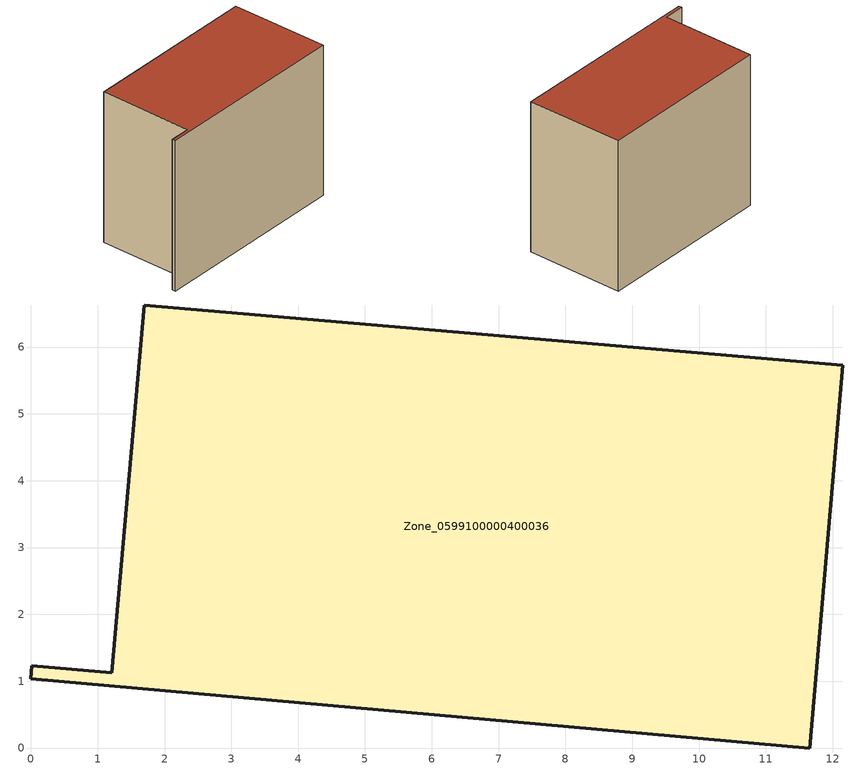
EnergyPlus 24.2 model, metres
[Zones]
Zone_0599100000400036
 floor ground (C_G): 1.21,1.13 1.69,6.63 12.15,5.73 11.65,0 0,1.04 0.02,1.23 z0
 wall outside (C_F): 11.65,0 12.15,5.73 1.69,6.63 1.21,1.13 0.02,1.23 0,1.04 11.65,0 z0:9.06
 roof outside (C_R): 0,1.04 11.65,0 12.15,5.73 1.69,6.63 1.21,1.13 0.02,1.23 z9.06
[BUILDING]
Pand.0599100000400036: North Axis=0; Terrain=City; Loads Convergence Tolerance Value=0.04; Temperature Convergence Tolerance Value=0.4; Solar Distribution=FullExterior; Maximum Number of Warmup Days=25; Minimum Number of Warmup Days=1
[Site:Location]
Rotterdam.The.Hague.AP_ZH_NLD Design_Conditions: Latitude=51.96; Longitude=4.45; Time Zone=1; Elevation=-4.5
[SITE:GROUNDTEMPERATURE:BUILDINGSURFACE]
18, 18, 18, 18, 18, 18, 18, 18, 18, 18, 18, 18
[MATERIAL] Thermal Absorptance=0.9; Solar Absorptance=0.7; Visible Absorptance=0.7
Name | Roughness | Thickness | Conductivity | Density | Specific Heat
G.TI.2006-2014 | MediumSmooth | 0.15 | 0.06 | 540 | 1210
F.TI.2006-2014 | Rough | 0.3 | 0.12 | 1920 | 840
R.TI.2006-2014 | MediumRough | 0.2 | 0.08 | 1500 | 1000
[CONSTRUCTION]
C_G: G.TI.2006-2014
C_F: F.TI.2006-2014
C_R: R.TI.2006-2014
[ZONE]
Zone_0599100000400036: Type=1; Multiplier=1; Ceiling Height=Autocalculate; Volume=Autocalculate; Floor Area=autocalculate; Part of Total Floor Area=Yes
[ZONEINFILTRATION:DESIGNFLOWRATE]
Infil_Zone_0599100000400036: Zone or ZoneList or Space or SpaceList=Zone_0599100000400036; Schedule=AlwaysOn; Design Flow Rate Calculation Method=Flow/Area; Flow Rate per Floor Area=0.0015; Constant Term Coefficient=1; Temperature Term Coefficient=0; Velocity Term Coefficient=0; Velocity Squared Term Coefficient=0
[HVACTEMPLATE:ZONE:IDEALLOADSAIRSYSTEM]
Zone_0599100000400036: Maximum Heating Supply Air Temperature=50; Minimum Cooling Supply Air Temperature=13; Maximum Heating Supply Air Humidity Ratio=0.0156; Minimum Cooling Supply Air Humidity Ratio=0.0077; Heating Limit=NoLimit; Cooling Limit=NoLimit; Dehumidification Control Type=ConstantSensibleHeatRatio; Cooling Sensible Heat Ratio=0.7; Dehumidification Setpoint=60; Humidification Control Type=None; Humidification Setpoint=30; Outdoor Air Method=None; Outdoor Air Flow Rate per Person=0.00944; Outdoor Air Flow Rate per Zone Floor Area=0; Outdoor Air Flow Rate per Zone=0; Demand Controlled Ventilation Type=None; Outdoor Air Economizer Type=NoEconomizer; Heat Recovery Type=None; Sensible Heat Recovery Effectiveness=0.7; Latent Heat Recovery Effectiveness=0.65
[ZONECONTROL:THERMOSTAT]
ThermostatControl_Zone_0599100000400036: Zone or ZoneList=Zone_0599100000400036; Control Type Schedule=DualSetpointControlType; Control 1=Thermostat_Zone_0599100000400036; Temperature Difference Between Cutout And Setpoint=0
[THERMOSTATSETPOINT:DUALSETPOINT]
Thermostat_Zone_0599100000400036: Heating Setpoint Temperature Schedule=HeatingSetpoint_Zone_0599100000400036; Cooling Setpoint Temperature Schedule=CoolingSetpoint_Zone_0599100000400036
[SCHEDULE:COMPACT]
HeatingSetpoint_Zone_0599100000400036: Through: 12/31, For: AllDays, Until: 24:00, 21
CoolingSetpoint_Zone_0599100000400036: Through: 12/31, For: AllDays, Until: 24:00, 24
DualSetpointControlType: Through: 12/31, For: AllDays, Until: 24:00, 4
AlwaysOn: Through: 12/31, For: AllDays, Until: 24:00, 1
